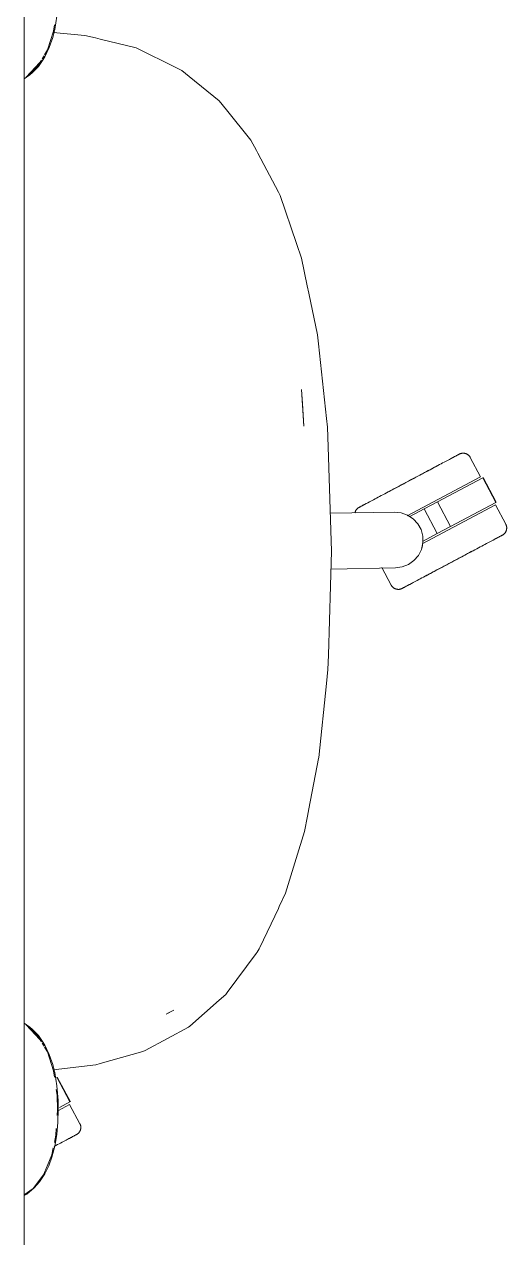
# Model space of a CAD drawing. Header units: millimetres. Extents: x 155927 to 317870, y -36033 to 97293.
# Drawn here: x 200982 to 201223, y 12513 to 13121 of the extents above; entities that cross this region are included whole.
import ezdxf

# ---------------------------------------------------------------- set-up
doc = ezdxf.new("R2010")
doc.units = ezdxf.units.MM
doc.header["$MEASUREMENT"] = 0
doc.layers.add('G-IMPT', color=8, linetype='CONTINUOUS', lineweight=9)
doc.layers.add('I-FURN', color=8, linetype='CONTINUOUS', lineweight=9)

msp = doc.modelspace()

# ---------------------------------------------------------------- linework, layer by layer
at = {"layer": 'G-IMPT'}
for p, q in [((200996.9, 13118.83), (200998.01, 13125.59)), ((200996.35, 13117.99), (200993.32, 13108.6)), ((200995.92, 13114.9), (200996.9, 13118.83)), ((200996.21, 13117.37), (201012.09, 13115.92)), ((200996.81, 13121.28), (200996.35, 13117.99)), ((200995.92, 13114.9), (200994.18, 13109.82)), ((201012.09, 13115.92), (201017.38, 13114.63)), ((201019.75, 13114.04), (201017.38, 13114.63)), ((201037.7, 13109.64), (201019.75, 13114.04)), ((200991.57, 13105.68), (200990.71, 13104.24)), ((200991.97, 13105.18), (200991.17, 13103.8)), ((200993.32, 13108.6), (200991.85, 13106.14)), ((200994.18, 13109.82), (200991.97, 13105.18)), ((201042.06, 13107.49), (201037.7, 13109.64)), ((201042.06, 13107.49), (201053.53, 13101.85)), ((200989.55, 13102.38), (200982.64, 13094.99)), ((200988.35, 13100.29), (200982.64, 13094.99)), ((200988.13, 13100.76), (200985.06, 13097.22)), ((200985.86, 13097.3), (200988.72, 13100.35)), ((200989.55, 13102.38), (200988.27, 13100.91)), ((200990.24, 13103.45), (200988.35, 13100.29)), ((200988.72, 13100.35), (200991.17, 13103.8)), ((201060.69, 13098.32), (201053.53, 13101.85)), ((200981.68, 13094.21), (200984.53, 13096.17)), ((200982.64, 13094.99), (200985.06, 13097.22)), ((200985.86, 13097.3), (200984.53, 13096.17)), ((201064.34, 13095.35), (201060.69, 13098.32)), ((201064.34, 13095.35), (201079.29, 13083.18)), ((201079.29, 13083.18), (201083.05, 13078.51)), ((201095.26, 13063.38), (201083.05, 13078.51)), ((201095.26, 13063.38), (201097.97, 13058.25)), ((201098.69, 13056.87), (201097.97, 13058.25)), ((201098.69, 13056.87), (201108.99, 13037.37)), ((201108.99, 13037.37), (201109.87, 13035.71)), ((201118.02, 13011.62), (201109.87, 13035.71)), ((201118.02, 13011.62), (201120.53, 13004.18)), ((201123.4, 12990.36), (201120.53, 13004.18)), ((201124.17, 12986.68), (201123.4, 12990.36)), ((201124.17, 12986.68), (201128.52, 12965.74)), ((201128.52, 12965.74), (201129, 12961.32)), ((201133.13, 12923.87), (201129, 12961.32)), ((201120.49, 12938.32), (201121.1, 12931.37)), ((201121.73, 12920.04), (201120.49, 12938.32)), ((201121.73, 12920.04), (201121.1, 12931.37)), ((201133.13, 12923.87), (201133.61, 12919.5)), ((201133.94, 12909.56), (201133.61, 12919.5)), ((201133.94, 12909.56), (201135.64, 12857.38)), ((201135.64, 12857.38), (201134.03, 12805.21)), ((201134.03, 12805.21), (201133.8, 12797.95)), ((201133.07, 12790.89), (201133.8, 12797.95)), ((201129.25, 12753.9), (201133.07, 12790.89)), ((201124.29, 12728.06), (201129.16, 12753.43)), ((201129.25, 12753.9), (201129.16, 12753.43)), ((201124.29, 12728.06), (201123.59, 12724.39)), ((201122.13, 12716.79), (201123.59, 12724.39)), ((201117.94, 12703.18), (201122.13, 12716.79)), ((201112.61, 12685.91), (201117.94, 12703.18)), ((201112.61, 12685.91), (201109.42, 12679.14)), ((201099.73, 12658.58), (201108.99, 12678.23)), ((201108.99, 12678.23), (201109.42, 12679.14)), ((201097.9, 12655.53), (201083.33, 12636.03)), ((201097.9, 12655.53), (201098.36, 12656.3)), ((201098.36, 12656.3), (201099.3, 12657.87)), ((201099.73, 12658.58), (201099.3, 12657.87)), ((201079.35, 12632.19), (201064.56, 12619.18)), ((201079.35, 12632.19), (201082.61, 12635.06)), ((201083.33, 12636.03), (201082.61, 12635.06)), ((201056.6, 12627.2), (201052.71, 12625.24)), ((201054.3, 12626.02), (201052.71, 12625.24)), ((201056.6, 12627.2), (201054.3, 12626.02)), ((200981.68, 12620.61), (200984.53, 12618.65)), ((200982.64, 12619.83), (200985.06, 12617.6)), ((200989.55, 12612.44), (200982.64, 12619.83)), ((200988.35, 12614.53), (200982.64, 12619.83)), ((200985.86, 12617.52), (200984.53, 12618.65)), ((201053.46, 12613.01), (201063.9, 12618.59)), ((201064.56, 12619.18), (201063.9, 12618.59)), ((200988.13, 12614.06), (200985.06, 12617.6)), ((200985.86, 12617.52), (200988.72, 12614.47)), ((200989.55, 12612.44), (200988.27, 12613.91)), ((200990.24, 12611.38), (200988.35, 12614.53)), ((200988.72, 12614.47), (200991.17, 12611.02)), ((201042.22, 12606.99), (201053.46, 12613.01)), ((200991.57, 12609.15), (200990.71, 12610.59)), ((200991.97, 12609.65), (200991.17, 12611.02)), ((200993.32, 12606.23), (200991.85, 12608.68)), ((200994.18, 12605.01), (200991.97, 12609.65)), ((201019.77, 12600.39), (201041.11, 12606.4)), ((201041.11, 12606.4), (201042.22, 12606.99)), ((200996.35, 12596.83), (200993.32, 12606.23)), ((200995.92, 12599.92), (200994.18, 12605.01)), ((201019.77, 12600.39), (201017.5, 12599.75)), ((200995.92, 12599.92), (200996.9, 12595.99)), ((200996.23, 12597.34), (201017.5, 12599.75)), ((200996.81, 12593.54), (200996.35, 12596.83)), ((200996.9, 12595.99), (200998.01, 12589.23)), ((200998.59, 12581.92), (200998.01, 12589.23)), ((200998.07, 12584.58), (200997.68, 12587.36)), ((200998.07, 12584.58), (200998.3, 12577.41)), ((200998.59, 12581.92), (200998.68, 12577.41)), ((200998.11, 12574.3), (200998.3, 12577.41)), ((200998.68, 12577.41), (200998.5, 12571.07)), ((200997.93, 12564.92), (200998.5, 12571.07)), ((200996.75, 12560.83), (200997.52, 12564.58)), ((200997.93, 12564.92), (200996.93, 12558.99)), ((200997.52, 12564.58), (200997.71, 12567.79)), ((200995.48, 12554.62), (200996.19, 12558.09)), ((200995.5, 12553.51), (200996.93, 12558.99)), ((200995.48, 12554.62), (200993.15, 12549)), ((200995.5, 12553.51), (200993.92, 12549.18)), ((200991.31, 12544.61), (200993.15, 12549)), ((200991.93, 12545.1), (200993.92, 12549.18)), ((200986.09, 12537.82), (200991.31, 12544.61)), ((200989.28, 12541.05), (200986.61, 12538.02)), ((200991.93, 12545.1), (200989.28, 12541.05)), ((200981.68, 12534.55), (200986.09, 12537.82)), ((200981.68, 12534.26), (200982.87, 12534.94)), ((200982.87, 12534.94), (200986.61, 12538.02))]:
    msp.add_line(p, q, dxfattribs=at)
at = {"layer": 'I-FURN'}
for p, q in [((200981.68, 13499.61), (200981.68, 12099.61)), ((200981.68, 12099.61), (200981.68, 13499.61)), ((201196.8, 12904.46), (201196.32, 12904.21)), ((201196.55, 12904.33), (201197.01, 12904.57)), ((201197.25, 12904.7), (201196.8, 12904.46)), ((201197.01, 12904.57), (201197.44, 12904.8)), ((201197.66, 12904.92), (201197.25, 12904.7)), ((201197.44, 12904.8), (201197.84, 12905.01)), ((201198.03, 12905.12), (201197.66, 12904.92)), ((201197.84, 12905.01), (201198.19, 12905.2)), ((201198.37, 12905.29), (201198.03, 12905.12)), ((201198.19, 12905.2), (201198.51, 12905.37)), ((201198.66, 12905.45), (201198.37, 12905.29)), ((201198.51, 12905.37), (201198.79, 12905.52)), ((201198.92, 12905.59), (201198.66, 12905.45)), ((201198.79, 12905.52), (201199.03, 12905.65)), ((201199.14, 12905.71), (201198.92, 12905.59)), ((201199.03, 12905.65), (201199.23, 12905.75)), ((201199.32, 12905.8), (201199.14, 12905.71)), ((201199.23, 12905.75), (201199.39, 12905.84)), ((201199.46, 12905.88), (201199.32, 12905.8)), ((201199.39, 12905.84), (201199.51, 12905.9)), ((201199.56, 12905.93), (201199.46, 12905.88)), ((201199.51, 12905.9), (201199.6, 12905.95)), ((201199.62, 12905.96), (201199.56, 12905.93)), ((201199.6, 12905.95), (201199.64, 12905.97)), ((201199.64, 12905.97), (201199.62, 12905.96)), ((201199.64, 12905.97), (201199.79, 12906.04)), ((201199.64, 12905.97), (201199.64, 12905.97)), ((201199.79, 12906.04), (201199.93, 12906.11)), ((201199.93, 12906.11), (201200.08, 12906.17)), ((201200.08, 12906.17), (201200.23, 12906.23)), ((201200.23, 12906.23), (201200.39, 12906.28)), ((201200.39, 12906.28), (201200.54, 12906.32)), ((201200.54, 12906.32), (201200.7, 12906.36)), ((201200.7, 12906.36), (201200.86, 12906.39)), ((201200.86, 12906.39), (201201.02, 12906.41)), ((201201.02, 12906.41), (201201.18, 12906.43)), ((201201.18, 12906.43), (201201.34, 12906.44)), ((201201.34, 12906.44), (201201.5, 12906.44)), ((201201.5, 12906.44), (201201.66, 12906.44)), ((201201.66, 12906.44), (201201.82, 12906.43)), ((201201.82, 12906.43), (201201.98, 12906.42)), ((201201.98, 12906.42), (201202.14, 12906.4)), ((201202.14, 12906.4), (201202.3, 12906.37)), ((201202.3, 12906.37), (201202.46, 12906.34)), ((201202.46, 12906.34), (201202.62, 12906.3)), ((201202.62, 12906.3), (201202.77, 12906.25)), ((201202.77, 12906.25), (201202.92, 12906.2)), ((201202.92, 12906.2), (201203.07, 12906.14)), ((201203.07, 12906.14), (201203.22, 12906.07)), ((201203.22, 12906.07), (201203.37, 12906)), ((201203.37, 12906), (201203.51, 12905.93)), ((201203.51, 12905.93), (201203.65, 12905.85)), ((201203.65, 12905.85), (201203.78, 12905.76)), ((201203.78, 12905.76), (201203.91, 12905.67)), ((201203.91, 12905.67), (201204.04, 12905.57)), ((201204.04, 12905.57), (201204.17, 12905.47)), ((201204.17, 12905.47), (201204.29, 12905.36)), ((201204.29, 12905.36), (201204.4, 12905.25)), ((201204.4, 12905.25), (201204.51, 12905.13)), ((201204.51, 12905.13), (201204.62, 12905.01)), ((201204.62, 12905.01), (201204.72, 12904.88)), ((201204.72, 12904.88), (201204.82, 12904.75)), ((201204.82, 12904.75), (201204.91, 12904.62)), ((201204.91, 12904.62), (201204.99, 12904.48)), ((201204.99, 12904.48), (201205.07, 12904.34)), ((201185.46, 12898.43), (201184.54, 12897.94)), ((201184.97, 12898.17), (201185.87, 12898.65)), ((201186.35, 12898.91), (201185.46, 12898.43)), ((201185.87, 12898.65), (201186.76, 12899.12)), ((201187.23, 12899.37), (201186.35, 12898.91)), ((201186.76, 12899.12), (201187.63, 12899.58)), ((201188.09, 12899.83), (201187.23, 12899.37)), ((201187.63, 12899.58), (201188.48, 12900.03)), ((201188.92, 12900.27), (201188.09, 12899.83)), ((201189.74, 12900.7), (201188.92, 12900.27)), ((201190.52, 12901.12), (201189.74, 12900.7)), ((201191.28, 12901.53), (201190.52, 12901.12)), ((201192.02, 12901.92), (201191.28, 12901.53)), ((201192.73, 12902.29), (201192.02, 12901.92)), ((201193.4, 12902.65), (201192.73, 12902.29)), ((201194.05, 12903), (201193.4, 12902.65)), ((201194.67, 12903.33), (201194.05, 12903)), ((201195.25, 12903.64), (201194.67, 12903.33)), ((201194.94, 12903.47), (201195.51, 12903.77)), ((201195.8, 12903.93), (201195.25, 12903.64)), ((201195.51, 12903.77), (201196.05, 12904.06)), ((201196.32, 12904.21), (201195.8, 12903.93)), ((201196.05, 12904.06), (201196.55, 12904.33)), ((201205.07, 12904.34), (201205.09, 12904.31)), ((201210.24, 12894.62), (201205.09, 12904.31)), ((201173.77, 12892.22), (201172.77, 12891.68)), ((201173.23, 12891.93), (201174.24, 12892.46)), ((201210.24, 12894.62), (201173.49, 12875.08)), ((201174.78, 12892.75), (201173.77, 12892.22)), ((201174.24, 12892.46), (201175.24, 12893)), ((201175.78, 12893.29), (201174.78, 12892.75)), ((201175.24, 12893), (201176.24, 12893.53)), ((201176.79, 12893.82), (201175.78, 12893.29)), ((201176.24, 12893.53), (201177.25, 12894.06)), ((201177.79, 12894.35), (201176.79, 12893.82)), ((201177.25, 12894.06), (201178.24, 12894.59)), ((201178.78, 12894.88), (201177.79, 12894.35)), ((201178.24, 12894.59), (201179.23, 12895.12)), ((201179.77, 12895.4), (201178.78, 12894.88)), ((201179.23, 12895.12), (201180.22, 12895.64)), ((201180.75, 12895.92), (201179.77, 12895.4)), ((201180.22, 12895.64), (201181.19, 12896.16)), ((201181.71, 12896.44), (201180.75, 12895.92)), ((201181.19, 12896.16), (201182.16, 12896.67)), ((201182.67, 12896.95), (201181.71, 12896.44)), ((201182.16, 12896.67), (201183.11, 12897.18)), ((201183.62, 12897.45), (201182.67, 12896.95)), ((201183.11, 12897.18), (201184.04, 12897.68)), ((201184.54, 12897.94), (201183.62, 12897.45)), ((201184.04, 12897.68), (201184.97, 12898.17)), ((201188.66, 12882.01), (201211.37, 12894.08)), ((201211.37, 12894.08), (201217.94, 12881.72)), ((201218.11, 12881.81), (201211.54, 12894.18)), ((201163.14, 12886.56), (201162.25, 12886.09)), ((201164.05, 12887.04), (201163.14, 12886.56)), ((201163.55, 12886.78), (201164.47, 12887.27)), ((201164.97, 12887.53), (201164.05, 12887.04)), ((201164.47, 12887.27), (201165.4, 12887.76)), ((201165.91, 12888.03), (201164.97, 12887.53)), ((201165.4, 12887.76), (201166.34, 12888.27)), ((201166.86, 12888.54), (201165.91, 12888.03)), ((201166.34, 12888.27), (201167.3, 12888.77)), ((201167.82, 12889.05), (201166.86, 12888.54)), ((201167.3, 12888.77), (201168.27, 12889.29)), ((201168.8, 12889.57), (201167.82, 12889.05)), ((201168.27, 12889.29), (201169.25, 12889.81)), ((201169.78, 12890.09), (201168.8, 12889.57)), ((201169.25, 12889.81), (201170.23, 12890.33)), ((201170.77, 12890.62), (201169.78, 12890.09)), ((201170.23, 12890.33), (201171.23, 12890.86)), ((201171.77, 12891.15), (201170.77, 12890.62)), ((201171.23, 12890.86), (201172.23, 12891.39)), ((201172.77, 12891.68), (201171.77, 12891.15)), ((201172.23, 12891.39), (201173.23, 12891.93)), ((201150.65, 12879.92), (201150.98, 12880.1)), ((201151.18, 12880.2), (201150.82, 12880.01)), ((201150.98, 12880.1), (201151.35, 12880.3)), ((201151.57, 12880.41), (201151.18, 12880.2)), ((201151.35, 12880.3), (201151.76, 12880.51)), ((201152, 12880.64), (201151.57, 12880.41)), ((201151.76, 12880.51), (201152.21, 12880.75)), ((201152.47, 12880.89), (201152, 12880.64)), ((201152.21, 12880.75), (201152.69, 12881.01)), ((201152.97, 12881.15), (201152.47, 12880.89)), ((201152.69, 12881.01), (201153.21, 12881.28)), ((201153.5, 12881.44), (201152.97, 12881.15)), ((201153.21, 12881.28), (201153.76, 12881.58)), ((201154.07, 12881.74), (201153.5, 12881.44)), ((201153.76, 12881.58), (201154.34, 12881.89)), ((201154.67, 12882.06), (201154.07, 12881.74)), ((201155.31, 12882.4), (201154.67, 12882.06)), ((201155.97, 12882.75), (201155.31, 12882.4)), ((201156.66, 12883.12), (201155.97, 12882.75)), ((201157.39, 12883.5), (201156.66, 12883.12)), ((201158.14, 12883.9), (201157.39, 12883.5)), ((201158.91, 12884.31), (201158.14, 12883.9)), ((201159.71, 12884.74), (201158.91, 12884.31)), ((201160.54, 12885.18), (201159.71, 12884.74)), ((201161.38, 12885.63), (201160.54, 12885.18)), ((201162.25, 12886.09), (201161.38, 12885.63)), ((201217.76, 12880.49), (201181.04, 12860.97)), ((201182.02, 12878.48), (201188.66, 12882.01)), ((201188.66, 12882.01), (201195.23, 12869.65)), ((201217.94, 12881.72), (201195.23, 12869.65)), ((201222.91, 12870.81), (201217.76, 12880.49)), ((201135.02, 12876.34), (201167.21, 12876.9)), ((201147.34, 12876.61), (201147.38, 12876.76)), ((201147.38, 12876.76), (201147.42, 12876.92)), ((201147.42, 12876.92), (201147.48, 12877.07)), ((201147.48, 12877.07), (201147.54, 12877.22)), ((201147.54, 12877.22), (201147.6, 12877.37)), ((201147.6, 12877.37), (201147.67, 12877.51)), ((201147.67, 12877.51), (201147.75, 12877.65)), ((201147.75, 12877.65), (201147.83, 12877.79)), ((201147.83, 12877.79), (201147.92, 12877.93)), ((201147.92, 12877.93), (201148.01, 12878.06)), ((201148.01, 12878.06), (201148.11, 12878.19)), ((201148.11, 12878.19), (201148.21, 12878.31)), ((201148.21, 12878.31), (201148.32, 12878.43)), ((201148.32, 12878.43), (201148.43, 12878.55)), ((201148.43, 12878.55), (201148.55, 12878.66)), ((201148.55, 12878.66), (201148.67, 12878.77)), ((201148.67, 12878.77), (201148.79, 12878.87)), ((201148.79, 12878.87), (201148.92, 12878.96)), ((201148.92, 12878.96), (201149.05, 12879.05)), ((201149.05, 12879.05), (201149.19, 12879.14)), ((201149.19, 12879.14), (201149.33, 12879.22)), ((201149.33, 12879.22), (201149.37, 12879.24)), ((201149.37, 12879.24), (201149.39, 12879.25)), ((201149.38, 12879.24), (201149.37, 12879.24)), ((201149.42, 12879.27), (201149.38, 12879.24)), ((201149.39, 12879.25), (201149.45, 12879.28)), ((201149.5, 12879.31), (201149.42, 12879.27)), ((201149.45, 12879.28), (201149.55, 12879.34)), ((201149.62, 12879.37), (201149.5, 12879.31)), ((201149.55, 12879.34), (201149.69, 12879.41)), ((201149.78, 12879.46), (201149.62, 12879.37)), ((201149.69, 12879.41), (201149.87, 12879.51)), ((201149.98, 12879.57), (201149.78, 12879.46)), ((201149.87, 12879.51), (201150.09, 12879.62)), ((201150.22, 12879.7), (201149.98, 12879.57)), ((201150.09, 12879.62), (201150.35, 12879.76)), ((201150.5, 12879.84), (201150.22, 12879.7)), ((201150.35, 12879.76), (201150.65, 12879.92)), ((201150.82, 12880.01), (201150.5, 12879.84)), ((201167.21, 12876.9), (201170.57, 12876.55)), ((201170.57, 12876.55), (201173.74, 12875.41)), ((201173.74, 12875.41), (201176.55, 12873.54)), ((201174.87, 12874.68), (201182.02, 12878.48)), ((201182.02, 12878.48), (201188.59, 12866.12)), ((201176.55, 12873.54), (201178.83, 12871.05)), ((201178.83, 12871.05), (201180.45, 12868.1)), ((201180.45, 12868.1), (201181.32, 12864.83)), ((201195.23, 12869.65), (201188.59, 12866.12)), ((201222.91, 12870.81), (201222.98, 12870.66)), ((201222.98, 12870.66), (201223.05, 12870.52)), ((201223.05, 12870.52), (201223.11, 12870.37)), ((201223.11, 12870.37), (201223.16, 12870.22)), ((201223.16, 12870.22), (201223.21, 12870.06)), ((201223.21, 12870.06), (201223.25, 12869.91)), ((201223.27, 12867.99), (201223.23, 12867.84)), ((201223.25, 12869.91), (201223.29, 12869.75)), ((201223.3, 12868.15), (201223.27, 12867.99)), ((201223.29, 12869.75), (201223.32, 12869.59)), ((201223.33, 12868.31), (201223.3, 12868.15)), ((201223.32, 12869.59), (201223.34, 12869.43)), ((201223.35, 12868.47), (201223.33, 12868.31)), ((201223.34, 12869.43), (201223.36, 12869.27)), ((201223.37, 12868.63), (201223.35, 12868.47)), ((201223.36, 12869.27), (201223.37, 12869.11)), ((201223.37, 12869.11), (201223.38, 12868.95)), ((201223.38, 12868.79), (201223.37, 12868.63)), ((201223.38, 12868.95), (201223.38, 12868.79)), ((201181.32, 12864.83), (201181.38, 12861.46)), ((201188.59, 12866.12), (201181.45, 12862.32)), ((201213.94, 12861.48), (201214.64, 12861.85)), ((201214.64, 12861.85), (201215.3, 12862.2)), ((201215.3, 12862.2), (201215.94, 12862.54)), ((201215.94, 12862.54), (201216.54, 12862.86)), ((201216.85, 12863.02), (201216.26, 12862.71)), ((201216.54, 12862.86), (201217.11, 12863.16)), ((201217.4, 12863.32), (201216.85, 12863.02)), ((201217.11, 12863.16), (201217.64, 12863.44)), ((201217.92, 12863.59), (201217.4, 12863.32)), ((201217.64, 12863.44), (201218.14, 12863.71)), ((201218.4, 12863.85), (201217.92, 12863.59)), ((201218.14, 12863.71), (201218.61, 12863.96)), ((201218.85, 12864.08), (201218.4, 12863.85)), ((201218.61, 12863.96), (201219.04, 12864.19)), ((201219.26, 12864.3), (201218.85, 12864.08)), ((201219.04, 12864.19), (201219.43, 12864.4)), ((201219.63, 12864.5), (201219.26, 12864.3)), ((201219.43, 12864.4), (201219.79, 12864.58)), ((201219.96, 12864.68), (201219.63, 12864.5)), ((201219.79, 12864.58), (201220.1, 12864.75)), ((201220.26, 12864.84), (201219.96, 12864.68)), ((201220.1, 12864.75), (201220.38, 12864.9)), ((201220.52, 12864.97), (201220.26, 12864.84)), ((201220.38, 12864.9), (201220.62, 12865.03)), ((201220.74, 12865.09), (201220.52, 12864.97)), ((201220.62, 12865.03), (201220.83, 12865.14)), ((201220.92, 12865.19), (201220.74, 12865.09)), ((201220.83, 12865.14), (201220.99, 12865.22)), ((201221.06, 12865.26), (201220.92, 12865.19)), ((201220.99, 12865.22), (201221.11, 12865.29)), ((201221.16, 12865.31), (201221.06, 12865.26)), ((201221.11, 12865.29), (201221.19, 12865.33)), ((201221.22, 12865.35), (201221.16, 12865.31)), ((201221.19, 12865.33), (201221.23, 12865.35)), ((201221.24, 12865.36), (201221.22, 12865.35)), ((201221.23, 12865.35), (201221.24, 12865.36)), ((201221.28, 12865.38), (201221.24, 12865.36)), ((201221.42, 12865.46), (201221.28, 12865.38)), ((201221.55, 12865.54), (201221.42, 12865.46)), ((201221.69, 12865.63), (201221.55, 12865.54)), ((201221.82, 12865.73), (201221.69, 12865.63)), ((201221.94, 12865.83), (201221.82, 12865.73)), ((201222.06, 12865.94), (201221.94, 12865.83)), ((201222.18, 12866.05), (201222.06, 12865.94)), ((201222.29, 12866.16), (201222.18, 12866.05)), ((201222.4, 12866.28), (201222.29, 12866.16)), ((201222.5, 12866.41), (201222.4, 12866.28)), ((201222.6, 12866.54), (201222.5, 12866.41)), ((201222.69, 12866.67), (201222.6, 12866.54)), ((201222.78, 12866.8), (201222.69, 12866.67)), ((201222.86, 12866.94), (201222.78, 12866.8)), ((201222.94, 12867.09), (201222.86, 12866.94)), ((201223.01, 12867.23), (201222.94, 12867.09)), ((201223.07, 12867.38), (201223.01, 12867.23)), ((201223.13, 12867.53), (201223.07, 12867.38)), ((201223.18, 12867.68), (201223.13, 12867.53)), ((201223.23, 12867.84), (201223.18, 12867.68)), ((201180.63, 12858.17), (201179.11, 12855.16)), ((201181.38, 12861.46), (201180.63, 12858.17)), ((201203.31, 12855.82), (201202.34, 12855.31)), ((201202.79, 12855.55), (201203.75, 12856.06)), ((201204.27, 12856.33), (201203.31, 12855.82)), ((201203.75, 12856.06), (201204.7, 12856.56)), ((201205.21, 12856.83), (201204.27, 12856.33)), ((201204.7, 12856.56), (201205.64, 12857.06)), ((201206.14, 12857.33), (201205.21, 12856.83)), ((201205.64, 12857.06), (201206.56, 12857.55)), ((201207.05, 12857.81), (201206.14, 12857.33)), ((201206.56, 12857.55), (201207.47, 12858.03)), ((201207.47, 12858.03), (201208.36, 12858.51)), ((201208.36, 12858.51), (201209.22, 12858.97)), ((201209.22, 12858.97), (201210.07, 12859.42)), ((201210.07, 12859.42), (201210.9, 12859.86)), ((201210.9, 12859.86), (201211.7, 12860.28)), ((201211.7, 12860.28), (201212.47, 12860.7)), ((201212.47, 12860.7), (201213.22, 12861.09)), ((201213.22, 12861.09), (201213.94, 12861.48)), ((201174.18, 12850.63), (201171.04, 12849.38)), ((201176.92, 12852.6), (201174.18, 12850.63)), ((201179.11, 12855.16), (201176.92, 12852.6)), ((201190.84, 12849.19), (201191.83, 12849.72)), ((201192.37, 12850), (201191.37, 12849.48)), ((201191.83, 12849.72), (201192.82, 12850.25)), ((201193.36, 12850.53), (201192.37, 12850)), ((201192.82, 12850.25), (201193.82, 12850.78)), ((201194.36, 12851.07), (201193.36, 12850.53)), ((201193.82, 12850.78), (201194.83, 12851.31)), ((201195.37, 12851.6), (201194.36, 12851.07)), ((201194.83, 12851.31), (201195.83, 12851.85)), ((201196.37, 12852.14), (201195.37, 12851.6)), ((201195.83, 12851.85), (201196.84, 12852.38)), ((201197.38, 12852.67), (201196.37, 12852.14)), ((201196.84, 12852.38), (201197.84, 12852.92)), ((201198.38, 12853.2), (201197.38, 12852.67)), ((201197.84, 12852.92), (201198.84, 12853.45)), ((201199.38, 12853.73), (201198.38, 12853.2)), ((201198.84, 12853.45), (201199.84, 12853.98)), ((201200.37, 12854.26), (201199.38, 12853.73)), ((201199.84, 12853.98), (201200.83, 12854.5)), ((201201.36, 12854.79), (201200.37, 12854.26)), ((201200.83, 12854.5), (201201.81, 12855.03)), ((201202.34, 12855.31), (201201.36, 12854.79)), ((201201.81, 12855.03), (201202.79, 12855.55)), ((201167.7, 12848.91), (201135.36, 12848.35)), ((201160.81, 12849.13), (201165.51, 12840.29)), ((201171.04, 12849.38), (201167.7, 12848.91)), ((201180.09, 12843.47), (201180.87, 12843.89)), ((201180.87, 12843.89), (201181.69, 12844.33)), ((201181.69, 12844.33), (201182.52, 12844.77)), ((201182.98, 12845.01), (201182.13, 12844.56)), ((201182.52, 12844.77), (201183.38, 12845.22)), ((201183.85, 12845.48), (201182.98, 12845.01)), ((201183.38, 12845.22), (201184.25, 12845.69)), ((201184.74, 12845.95), (201183.85, 12845.48)), ((201184.25, 12845.69), (201185.15, 12846.17)), ((201185.64, 12846.43), (201184.74, 12845.95)), ((201185.15, 12846.17), (201186.06, 12846.65)), ((201186.56, 12846.92), (201185.64, 12846.43)), ((201186.06, 12846.65), (201186.99, 12847.15)), ((201187.5, 12847.42), (201186.56, 12846.92)), ((201186.99, 12847.15), (201187.94, 12847.65)), ((201188.45, 12847.92), (201187.5, 12847.42)), ((201187.94, 12847.65), (201188.9, 12848.16)), ((201189.42, 12848.44), (201188.45, 12847.92)), ((201188.9, 12848.16), (201189.86, 12848.67)), ((201190.39, 12848.95), (201189.42, 12848.44)), ((201189.86, 12848.67), (201190.84, 12849.19)), ((201191.37, 12849.48), (201190.39, 12848.95)), ((201165.54, 12840.25), (201165.51, 12840.29)), ((201165.62, 12840.11), (201165.54, 12840.25)), ((201165.7, 12839.98), (201165.62, 12840.11)), ((201165.79, 12839.84), (201165.7, 12839.98)), ((201165.89, 12839.71), (201165.79, 12839.84)), ((201165.99, 12839.59), (201165.89, 12839.71)), ((201166.1, 12839.47), (201165.99, 12839.59)), ((201166.21, 12839.35), (201166.1, 12839.47)), ((201166.32, 12839.24), (201166.21, 12839.35)), ((201166.44, 12839.13), (201166.32, 12839.24)), ((201166.57, 12839.03), (201166.44, 12839.13)), ((201166.69, 12838.93), (201166.57, 12839.03)), ((201166.83, 12838.84), (201166.69, 12838.93)), ((201166.96, 12838.75), (201166.83, 12838.84)), ((201167.1, 12838.67), (201166.96, 12838.75)), ((201167.24, 12838.59), (201167.1, 12838.67)), ((201167.39, 12838.52), (201167.24, 12838.59)), ((201167.54, 12838.46), (201167.39, 12838.52)), ((201167.69, 12838.4), (201167.54, 12838.46)), ((201167.84, 12838.35), (201167.69, 12838.4)), ((201167.99, 12838.3), (201167.84, 12838.35)), ((201168.15, 12838.26), (201167.99, 12838.3)), ((201168.31, 12838.23), (201168.15, 12838.26)), ((201168.47, 12838.2), (201168.31, 12838.23)), ((201168.63, 12838.18), (201168.47, 12838.2)), ((201168.79, 12838.16), (201168.63, 12838.18)), ((201168.95, 12838.16), (201168.79, 12838.16)), ((201169.11, 12838.15), (201168.95, 12838.16)), ((201169.27, 12838.16), (201169.11, 12838.15)), ((201169.43, 12838.17), (201169.27, 12838.16)), ((201169.59, 12838.19), (201169.43, 12838.17)), ((201169.75, 12838.21), (201169.59, 12838.19)), ((201169.91, 12838.24), (201169.75, 12838.21)), ((201170.06, 12838.28), (201169.91, 12838.24)), ((201170.22, 12838.32), (201170.06, 12838.28)), ((201170.37, 12838.37), (201170.22, 12838.32)), ((201170.53, 12838.42), (201170.37, 12838.37)), ((201170.67, 12838.49), (201170.53, 12838.42)), ((201170.82, 12838.55), (201170.67, 12838.49)), ((201170.97, 12838.63), (201170.82, 12838.55)), ((201171.01, 12838.65), (201170.97, 12838.63)), ((201170.97, 12838.63), (201170.99, 12838.64)), ((201170.97, 12838.63), (201170.97, 12838.63)), ((201170.99, 12838.64), (201171.05, 12838.67)), ((201171.09, 12838.69), (201171.01, 12838.65)), ((201171.05, 12838.67), (201171.15, 12838.72)), ((201171.22, 12838.76), (201171.09, 12838.69)), ((201171.15, 12838.72), (201171.29, 12838.8)), ((201171.38, 12838.84), (201171.22, 12838.76)), ((201171.29, 12838.8), (201171.47, 12838.89)), ((201171.58, 12838.95), (201171.38, 12838.84)), ((201171.47, 12838.89), (201171.69, 12839.01)), ((201171.82, 12839.08), (201171.58, 12838.95)), ((201171.69, 12839.01), (201171.94, 12839.15)), ((201172.1, 12839.23), (201171.82, 12839.08)), ((201171.94, 12839.15), (201172.24, 12839.3)), ((201172.42, 12839.4), (201172.1, 12839.23)), ((201172.24, 12839.3), (201172.58, 12839.48)), ((201172.77, 12839.59), (201172.42, 12839.4)), ((201172.58, 12839.48), (201172.95, 12839.68)), ((201173.17, 12839.8), (201172.77, 12839.59)), ((201172.95, 12839.68), (201173.36, 12839.9)), ((201173.6, 12840.02), (201173.17, 12839.8)), ((201173.36, 12839.9), (201173.81, 12840.14)), ((201174.06, 12840.27), (201173.6, 12840.02)), ((201173.81, 12840.14), (201174.29, 12840.39)), ((201174.56, 12840.54), (201174.06, 12840.27)), ((201174.29, 12840.39), (201174.8, 12840.67)), ((201175.1, 12840.82), (201174.56, 12840.54)), ((201174.8, 12840.67), (201175.36, 12840.96)), ((201175.67, 12841.13), (201175.1, 12840.82)), ((201175.36, 12840.96), (201175.94, 12841.27)), ((201175.94, 12841.27), (201176.56, 12841.6)), ((201176.56, 12841.6), (201177.2, 12841.94)), ((201177.2, 12841.94), (201177.88, 12842.3)), ((201177.88, 12842.3), (201178.59, 12842.68)), ((201178.59, 12842.68), (201179.32, 12843.07)), ((201179.32, 12843.07), (201180.09, 12843.47)), ((200997.91, 12593.49), (200998.01, 12593.54)), ((200998.01, 12593.54), (201004.58, 12581.18)), ((201004.75, 12581.27), (200998.18, 12593.63)), ((201004.4, 12579.95), (200998.77, 12576.95)), ((201004.58, 12581.18), (200999.29, 12578.36)), ((201009.55, 12570.26), (201004.4, 12579.95)), ((201009.55, 12570.26), (201009.62, 12570.12)), ((201009.62, 12570.12), (201009.69, 12569.97)), ((201009.69, 12569.97), (201009.75, 12569.82)), ((201009.75, 12569.82), (201009.8, 12569.67)), ((201005.9, 12563.76), (201005.49, 12563.54)), ((201005.68, 12563.64), (201006.07, 12563.85)), ((201006.27, 12563.95), (201005.9, 12563.76)), ((201006.07, 12563.85), (201006.43, 12564.04)), ((201006.6, 12564.13), (201006.27, 12563.95)), ((201006.43, 12564.04), (201006.75, 12564.21)), ((201006.9, 12564.29), (201006.6, 12564.13)), ((201006.75, 12564.21), (201007.03, 12564.36)), ((201007.16, 12564.43), (201006.9, 12564.29)), ((201007.03, 12564.36), (201007.27, 12564.48)), ((201007.38, 12564.54), (201007.16, 12564.43)), ((201007.27, 12564.48), (201007.47, 12564.59)), ((201007.56, 12564.64), (201007.38, 12564.54)), ((201007.47, 12564.59), (201007.63, 12564.68)), ((201007.7, 12564.71), (201007.56, 12564.64)), ((201007.63, 12564.68), (201007.75, 12564.74)), ((201007.8, 12564.77), (201007.7, 12564.71)), ((201007.75, 12564.74), (201007.83, 12564.79)), ((201007.86, 12564.8), (201007.8, 12564.77)), ((201007.83, 12564.79), (201007.87, 12564.81)), ((201007.88, 12564.81), (201007.86, 12564.8)), ((201007.87, 12564.81), (201007.88, 12564.81)), ((201007.92, 12564.83), (201007.88, 12564.81)), ((201008.06, 12564.91), (201007.92, 12564.83)), ((201008.2, 12565), (201008.06, 12564.91)), ((201008.33, 12565.09), (201008.2, 12565)), ((201008.46, 12565.18), (201008.33, 12565.09)), ((201008.58, 12565.29), (201008.46, 12565.18)), ((201008.7, 12565.39), (201008.58, 12565.29)), ((201008.82, 12565.5), (201008.7, 12565.39)), ((201008.93, 12565.62), (201008.82, 12565.5)), ((201009.04, 12565.74), (201008.93, 12565.62)), ((201009.14, 12565.86), (201009.04, 12565.74)), ((201009.24, 12565.99), (201009.14, 12565.86)), ((201009.33, 12566.12), (201009.24, 12565.99)), ((201009.42, 12566.26), (201009.33, 12566.12)), ((201009.5, 12566.4), (201009.42, 12566.26)), ((201009.58, 12566.54), (201009.5, 12566.4)), ((201009.65, 12566.68), (201009.58, 12566.54)), ((201009.71, 12566.83), (201009.65, 12566.68)), ((201009.77, 12566.98), (201009.71, 12566.83)), ((201009.83, 12567.14), (201009.77, 12566.98)), ((201009.8, 12569.67), (201009.85, 12569.52)), ((201009.87, 12567.29), (201009.83, 12567.14)), ((201009.85, 12569.52), (201009.89, 12569.36)), ((201009.91, 12567.45), (201009.87, 12567.29)), ((201009.89, 12569.36), (201009.93, 12569.2)), ((201009.95, 12567.6), (201009.91, 12567.45)), ((201009.93, 12569.2), (201009.96, 12569.05)), ((201009.97, 12567.76), (201009.95, 12567.6)), ((201009.96, 12569.05), (201009.99, 12568.89)), ((201009.99, 12567.92), (201009.97, 12567.76)), ((201009.99, 12568.89), (201010, 12568.73)), ((201010.01, 12568.08), (201009.99, 12567.92)), ((201010, 12568.73), (201010.01, 12568.57)), ((201010.01, 12568.57), (201010.02, 12568.4)), ((201010.02, 12568.24), (201010.01, 12568.08)), ((201010.02, 12568.4), (201010.02, 12568.24)), ((200996.71, 12558.87), (200997.54, 12559.31)), ((200997.54, 12559.31), (200998.34, 12559.74)), ((200998.34, 12559.74), (200999.11, 12560.15)), ((200999.11, 12560.15), (200999.86, 12560.55)), ((200999.86, 12560.55), (201000.59, 12560.93)), ((201000.59, 12560.93), (201001.28, 12561.3)), ((201001.28, 12561.3), (201001.94, 12561.65)), ((201001.94, 12561.65), (201002.58, 12561.99)), ((201002.58, 12561.99), (201003.18, 12562.31)), ((201003.49, 12562.48), (201002.91, 12562.17)), ((201003.18, 12562.31), (201003.75, 12562.61)), ((201004.04, 12562.77), (201003.49, 12562.48)), ((201003.75, 12562.61), (201004.28, 12562.9)), ((201004.56, 12563.04), (201004.04, 12562.77)), ((201004.28, 12562.9), (201004.78, 12563.16)), ((201005.04, 12563.3), (201004.56, 12563.04)), ((201004.78, 12563.16), (201005.25, 12563.41)), ((201005.49, 12563.54), (201005.04, 12563.3)), ((201005.25, 12563.41), (201005.68, 12563.64))]:
    msp.add_line(p, q, dxfattribs=at)
msp.add_arc((201167.65, 12862.91), 13.81, 342.66397, 347.65266, dxfattribs=at)
msp.add_open_spline([(201181.26, 12860.55), (201181.18, 12860.11), (201181.08, 12859.69), (201180.96, 12859.27)], degree=3, dxfattribs=at)

doc.saveas('drawing.dxf')
